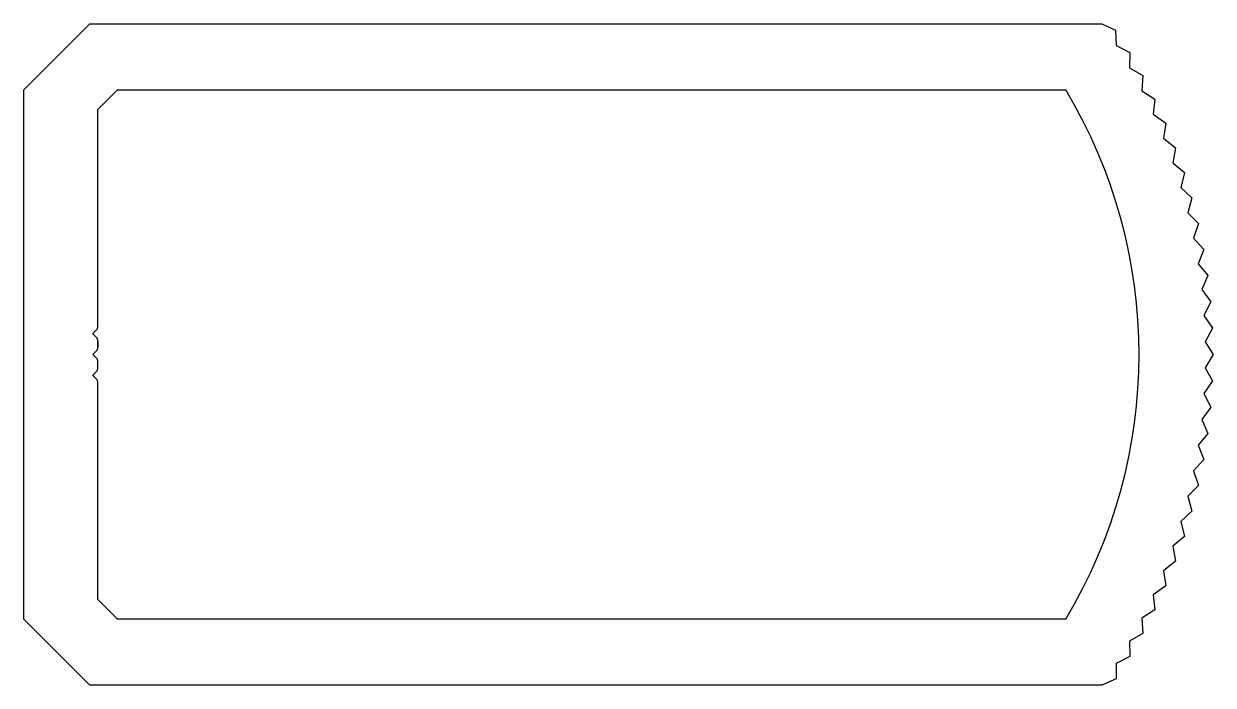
# Model space of a CAD drawing. Header units: inches. Extents: x -25.8 to 31.4, y 0 to 31.8.
import ezdxf

# ---------------------------------------------------------------- set-up
doc = ezdxf.new("R2010")
doc.units = ezdxf.units.IN
doc.header["$MEASUREMENT"] = 0

msp = doc.modelspace()

# ---------------------------------------------------------------- linework, layer by layer
at = {"color": 7}
for p, q in [((-25.764, 28.619), (-22.589, 31.794)), ((-22.589, 31.794), (26.032, 31.794)), ((26.032, 31.794), (26.697, 31.49)), ((26.697, 31.49), (26.72, 30.754)), ((26.72, 30.754), (27.374, 30.416)), ((27.374, 30.416), (27.364, 29.68)), ((27.364, 29.68), (28.002, 29.312)), ((28.002, 29.312), (27.959, 28.577)), ((-25.764, 3.219), (-25.764, 28.619)), ((-22.204, 27.682), (-21.267, 28.619)), ((-21.267, 28.619), (24.301, 28.619)), ((27.959, 28.577), (28.58, 28.182)), ((28.58, 28.182), (28.504, 27.449)), ((-22.204, 17.273), (-22.204, 27.682)), ((28.504, 27.449), (29.106, 27.026)), ((29.106, 27.026), (28.997, 26.298)), ((28.997, 26.298), (29.58, 25.848)), ((29.58, 25.848), (29.438, 25.126)), ((29.438, 25.126), (30, 24.65)), ((30, 24.65), (29.826, 23.935)), ((29.826, 23.935), (30.366, 23.434)), ((30.366, 23.434), (30.16, 22.727)), ((30.16, 22.727), (30.677, 22.203)), ((30.677, 22.203), (30.439, 21.506)), ((30.439, 21.506), (30.932, 20.959)), ((30.932, 20.959), (30.663, 20.274)), ((30.663, 20.274), (31.13, 19.705)), ((31.13, 19.705), (30.831, 19.032)), ((30.831, 19.032), (31.272, 18.443)), ((31.272, 18.443), (30.943, 17.785)), ((30.943, 17.785), (31.358, 17.176)), ((31.358, 17.176), (30.999, 16.534)), ((-22.449, 16.925), (-22.278, 17.096)), ((-22.278, 16.743), (-22.449, 16.914)), ((-22.449, 15.925), (-22.278, 16.096)), ((-22.204, 16.273), (-22.204, 16.566)), ((-22.204, 16.566), (-22.204, 16.273)), ((-22.204, 16.273), (-22.204, 16.566)), ((-22.204, 16.566), (-22.204, 16.273)), ((-22.204, 16.273), (-22.204, 16.566)), ((30.999, 16.534), (31.386, 15.919)), ((-22.278, 15.743), (-22.449, 15.914)), ((-22.204, 15.273), (-22.204, 15.566)), ((31.386, 15.919), (30.998, 15.281)), ((-22.449, 14.925), (-22.278, 15.096)), ((-22.278, 14.743), (-22.449, 14.914)), ((30.998, 15.281), (31.357, 14.65)), ((-22.204, 4.157), (-22.204, 14.566)), ((-22.204, 14.566), (-22.204, 14.566)), ((-22.204, 14.566), (-22.204, 14.566)), ((31.357, 14.65), (30.943, 14.054)), ((30.943, 14.054), (31.272, 13.395)), ((31.272, 13.395), (30.831, 12.806)), ((30.831, 12.806), (31.13, 12.134)), ((31.13, 12.134), (30.663, 11.565)), ((30.663, 11.565), (30.932, 10.88)), ((30.932, 10.88), (30.439, 10.332)), ((30.439, 10.332), (30.677, 9.636)), ((30.677, 9.636), (30.16, 9.111)), ((30.16, 9.111), (30.366, 8.405)), ((30.366, 8.405), (29.826, 7.904)), ((29.826, 7.904), (30, 7.189)), ((30, 7.189), (29.438, 6.713)), ((29.438, 6.713), (29.58, 5.991)), ((29.58, 5.991), (28.997, 5.541)), ((28.997, 5.541), (29.106, 4.812)), ((29.106, 4.812), (28.504, 4.389)), ((-21.267, 3.219), (-22.204, 4.157)), ((28.504, 4.389), (28.58, 3.657)), ((28.58, 3.657), (27.959, 3.261)), ((-22.589, 0.044), (-25.764, 3.219)), ((24.301, 3.219), (-21.267, 3.219)), ((27.959, 3.261), (28.002, 2.526)), ((28.002, 2.526), (27.364, 2.159)), ((27.364, 2.159), (27.374, 1.423)), ((27.374, 1.423), (26.72, 1.084)), ((26.72, 1.084), (26.72, 0.349)), ((26.032, 0.044), (-22.589, 0.044)), ((26.72, 0.349), (26.032, 0.044))]:
    msp.add_line(p, q, dxfattribs=at)
for centre, radius, start, end in [((3.186, 15.919), 24.64, 328.9743, 31.0257), ((-22.454, 17.273), 0.25, 315, 360), ((-22.443, 16.919), 0.008, 135, 225), ((-22.454, 16.566), 0.25, 0, 45), ((-22.454, 16.273), 0.25, 315, 0), ((-22.443, 15.919), 0.008, 135, 225), ((-22.454, 15.566), 0.25, 360, 45), ((-22.443, 14.919), 0.008, 135, 225), ((-22.454, 15.273), 0.25, 315, 360), ((-22.454, 14.566), 0.25, 0, 45)]:
    msp.add_arc(centre, radius, start, end, dxfattribs=at)

doc.saveas('drawing.dxf')
